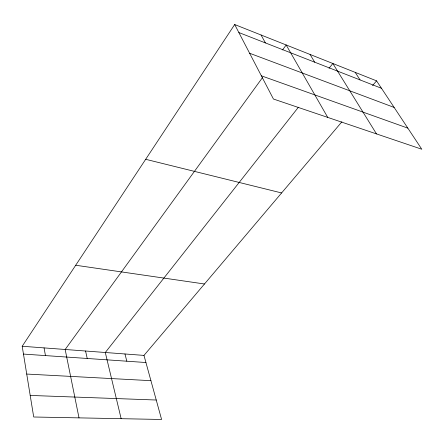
<?xml version="1.0" encoding="UTF-8"?>
<svg xmlns="http://www.w3.org/2000/svg" width="444" height="444" viewBox="0 0 444 444"><rect width="100%" height="100%" fill="white"/><g stroke="black" fill="none" stroke-linecap="round" stroke-linejoin="round"><path stroke-width="0.67" d="M341.908 121.767L143.978 355.405L161.588 419.469L33.705 416.999L22.2 346.253L234.687 24.531L376.562 80.852L421.8 149.239L273.432 99.023L234.687 24.531M262.532 77.545L65.163 349.484L79.01 417.876M282.567 49.933L286.169 44.972L327.733 117.399M298.407 107.226L105.3 352.497L121.145 418.686M329.026 68.337L332.839 63.498L376.501 133.905M372.555 85.587L376.562 80.852M30.198 395.432L156.244 400.022M26.718 374.053L150.921 380.675M23.471 354.073L145.937 362.526M22.2 346.253L143.978 355.405M75.702 265.246L204.479 283.988M145.676 159.302L281.601 192.951M261.361 75.813L407.836 128.133M249.622 53.247L394.144 107.431M238.85 32.54L381.485 88.289M355.217 72.378L360.051 79.914M310.062 54.457L314.679 62.177M261.078 35.009L265.412 42.918M124.964 353.979L126.823 361.205M85.57 351.015L87.218 358.475M44.056 347.896L45.46 355.589"/></g></svg>
